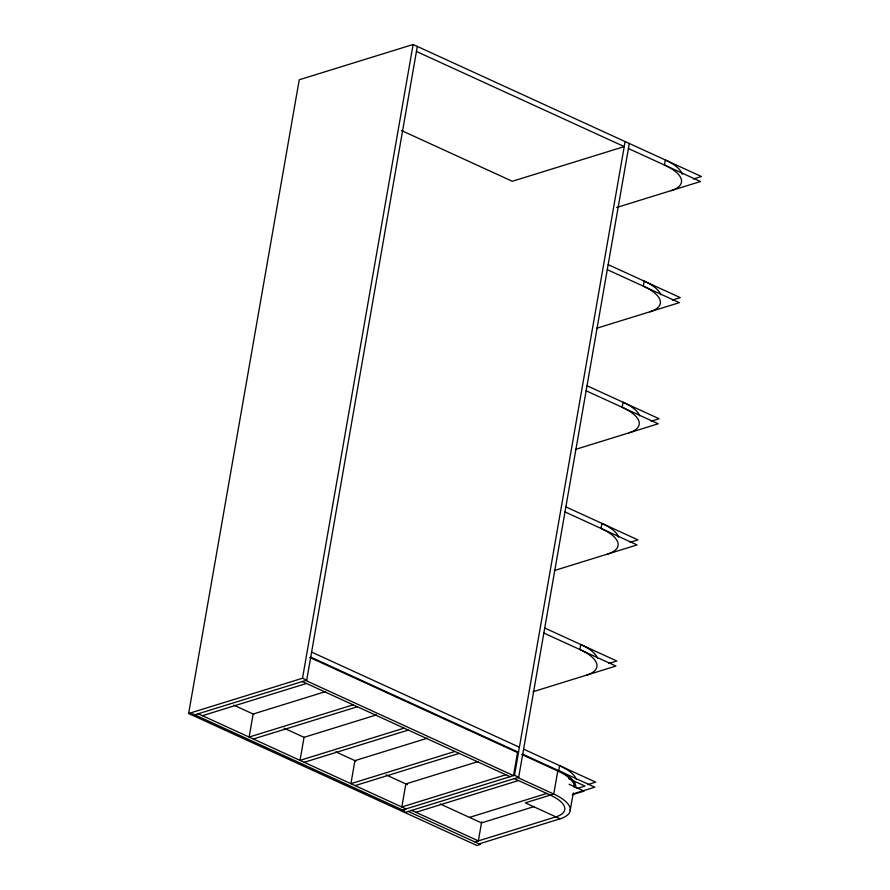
<?xml version="1.0" encoding="UTF-8"?>
<svg xmlns="http://www.w3.org/2000/svg" width="890" height="890" viewBox="0 0 890 890"><rect width="100%" height="100%" fill="white"/><g stroke="black" fill="none" stroke-linecap="round" stroke-linejoin="round"><path stroke-width="1.33" d="M408.254 811.435L480.322 844.432L476.884 845.5L188.636 713.513L299.24 79.766L413.116 44.5L701.365 176.487L693.477 178.935M188.636 713.513L302.511 678.247L413.116 44.5M192.841 715.438L306.705 680.171L417.321 46.425M481.668 821.915L478.353 840.894L411.692 810.378M400.622 810.579L514.498 775.312L625.103 141.566M404.828 812.503L518.692 777.237L629.297 143.49M521.74 754.498L557.774 770.996L553.747 794.036A45.568 16.699 9.9 0 1 560.11 818.8L479.12 843.887M570.19 810.579L573.271 792.946M616.603 207.515L700.486 181.527L628.418 148.53M672.339 300.064L680.227 297.616L608.159 264.619M596.523 328.31L679.348 302.656L607.28 269.659M651.202 421.193L659.09 418.745L587.022 385.748M575.374 449.45L658.211 423.796L586.143 390.799M630.053 542.322L637.941 539.885L565.884 506.888M554.236 570.579L637.062 544.925L565.005 511.928M190.671 714.448L192.641 713.836L404.75 810.957L402.781 811.569M202.442 715.694L306.494 683.464M325.595 691.586L253.149 714.025L249.133 737.065L353.185 704.835M253.339 738.989L357.391 706.76M376.492 714.893L304.046 737.332L300.03 760.372L404.082 728.142M608.916 663.462L616.803 661.014L544.736 628.017M304.224 762.296L408.288 730.067M533.099 691.708L615.924 666.054L543.857 633.057M427.389 738.199L354.943 760.627L350.916 783.678L454.979 751.449M355.121 785.603L459.184 753.374M478.286 761.495L405.84 783.934L401.813 806.985L505.876 774.756M415.897 812.303L518.481 780.53M469.486 817.398L547.038 793.368M587.778 784.591L595.666 782.143L523.598 749.146M577.065 788.518L584.964 786.081L568.721 778.639M573.75 793.702L594.787 787.183L522.719 754.186M534.1 806.596L481.501 822.894L440.272 804.015M572.248 794.781L584.085 791.121L569.088 784.257M474.915 841.962L555.905 816.875A40.072 14.685 9.9 0 0 550.309 795.104L514.275 778.605M416.431 51.464L624.224 146.605L512.306 181.271L401.49 130.53M311.611 652.081L519.393 747.222M310.732 657.12L518.514 752.261M309.753 657.432L517.535 752.573L513.508 775.613L305.726 680.472M302.511 678.247L306.705 680.171M514.498 775.312L518.692 777.237M517.713 777.537L553.747 794.036L525.278 802.858L560.11 818.8M302.289 681.54L510.07 776.681M233.736 705.136L253.884 714.359M284.11 728.198L304.258 737.421M335.741 751.839L355.889 761.061M386.115 774.901L407.52 784.702M198.236 713.769L406.018 808.91M557.774 770.996A45.568 16.699 9.9 0 1 574.217 787.528M575.763 787.795A47.148 17.277 9.9 0 0 558.753 770.684L559.632 765.645A47.148 17.277 9.9 0 1 576.264 779.273M671.038 190.649A47.148 17.277 9.9 0 0 664.452 165.028L665.331 159.989A47.148 17.277 9.9 0 1 682.185 174.329M649.9 311.778A47.148 17.277 9.9 0 0 643.314 286.157L644.193 281.118A47.148 17.277 9.9 0 1 660.825 294.746M628.752 432.918A47.148 17.277 9.9 0 0 622.177 407.297L623.056 402.247A47.148 17.277 9.9 0 1 639.688 415.875M607.614 554.047A47.148 17.277 9.9 0 0 601.028 528.426L601.907 523.387A47.148 17.277 9.9 0 1 618.55 537.004M586.477 675.176A47.148 17.277 9.9 0 0 579.891 649.555L580.769 644.516A47.148 17.277 9.9 0 1 597.401 658.133"/></g></svg>
